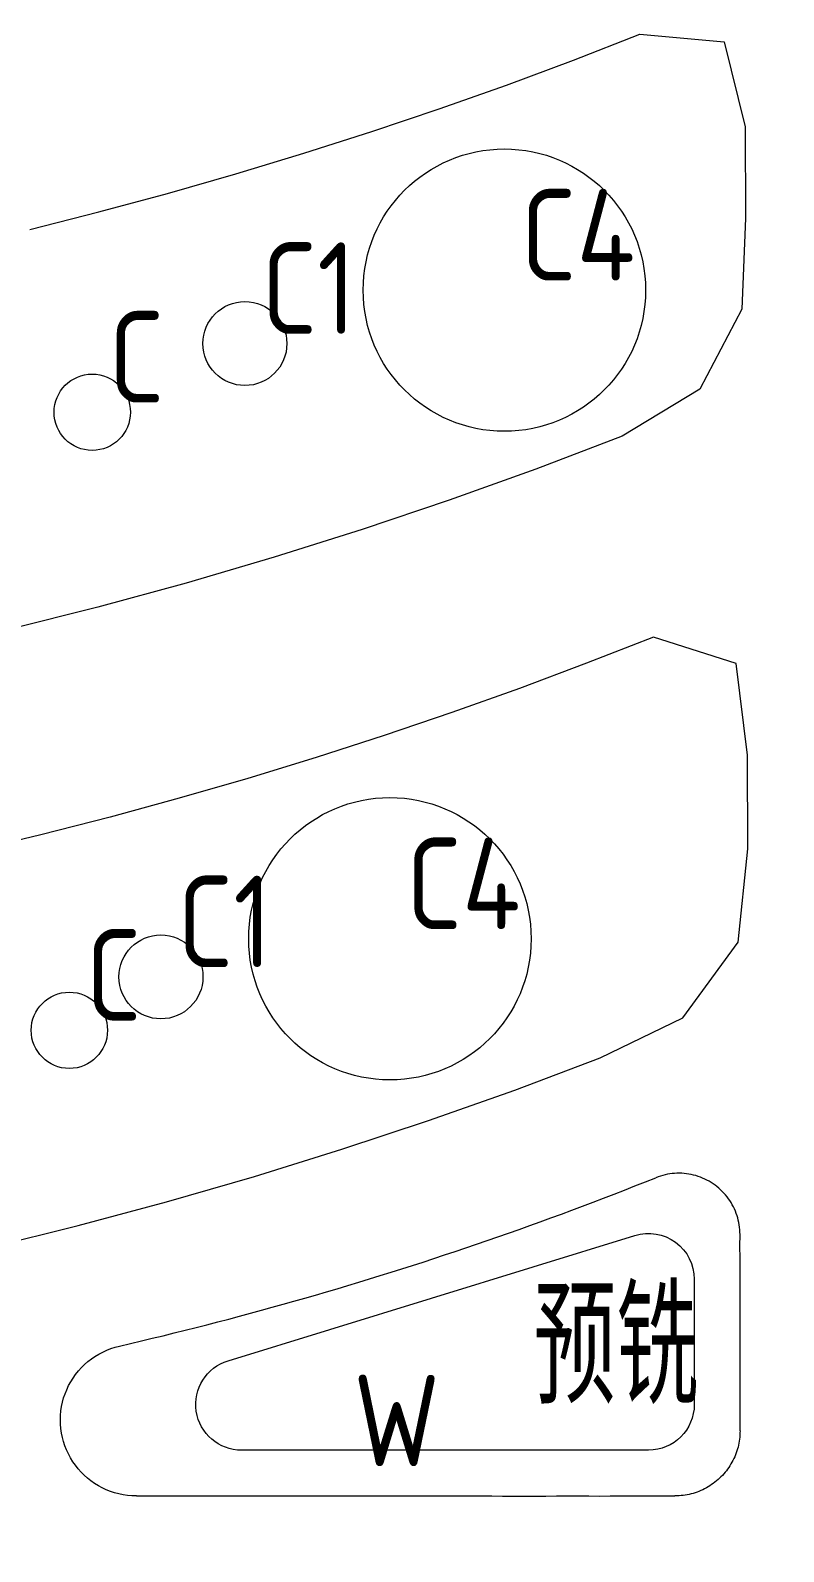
# Model space of a CAD drawing. Header units: millimetres. Extents: x 494 to 18201, y 224 to 11417.
# Drawn here: x 5670.3 to 5769, y 2669.5 to 2868.8 of the extents above; entities that cross this region are included whole.
import ezdxf
from ezdxf.lldxf.tags import DXFTag

# ---------------------------------------------------------------- set-up
doc = ezdxf.new("R2010")
doc.units = ezdxf.units.MM
for name, color, linetype in [('DIM', 7, 'Continuous'), ('PS', 7, 'Continuous'), ('PS_W', 1, 'Continuous')]:
    doc.layers.add(name, color=color, linetype=linetype)
doc.layers.add('dim_temp', color=161, linetype='Continuous', lineweight=9)
doc.styles.add('gbenor', font='gbenor.shx', dxfattribs={"bigfont": 'gbcbig.shx'})
doc.styles.get("Standard").update_dxf_attribs({"font": 'arial.ttf'})
tags = doc.linetypes.add('DASHED', pattern='A,12.86,[0,arial.ttf,S=0,R=0,X=0,Y=0],-12.86', length=25.72).pattern_tags.tags
tags[12:13] = [DXFTag(74, 4), DXFTag(75, 0), DXFTag(340, '0'), DXFTag(46, 0.0), DXFTag(50, 0.0), DXFTag(44, 0.0), DXFTag(45, 0.0)]
doc.dimstyles.new('通用', dxfattribs={"dimtxt": 5, "dimasz": 0.5, "dimexe": 1.5, "dimexo": 0, "dimgap": 1, "dimtad": 1, "dimtxsty": 'Standard', "dimblk": 'OPEN30', "dimcen": 1.5, "dimclrd": 252, "dimclre": 252, "dimclrt": 4, "dimadec": 1, "dimazin": 3, "dimtfac": 1, "dimtmove": 0, "dimatfit": 3, "dimldrblk": 'OPEN30', "dimarcsym": 0})

# ---------------------------------------------------------------- blocks, each defined once
blk = doc.blocks.new('*D34')
at = {"layer": 'Defpoints', "color": 0, "transparency": 16777216}
for p in [(5237.43, 3172.78), (5237.43, 3172.78), (5917.43, 2537.78)]:
    blk.add_point(p, dxfattribs=at)
at = {"layer": 'dim_temp', "color": 252, "lineweight": -2, "transparency": 16777216}
blk.add_line((5237.43, 3172.78), (5237.43, 3158.36), dxfattribs=at)
at = {"layer": 'dim_temp', "color": 4, "lineweight": 18, "transparency": 16777216, "insert": (5233.87, 3165.07), "char_height": 5, "attachment_point": 5, "rotation": 90}
blk.add_mtext('-680', dxfattribs=at)
blk = doc.blocks.new('_Open30')
at = {"color": 0, "linetype": 'ByBlock', "lineweight": -2}
for p, q in [((-1, 0.27), (0, 0)), ((0, 0), (-1, -0.27)), ((0, 0), (-1, 0))]:
    blk.add_line(p, q, dxfattribs=at)
blk = doc.blocks.new('*D35')
at = {"layer": 'Defpoints', "color": 0, "transparency": 16777216}
for p in [(5223.82, 3172.78), (5237.43, 3172.78), (5917.43, 2537.78)]:
    blk.add_point(p, dxfattribs=at)
at = {"layer": 'dim_temp', "color": 252, "lineweight": -2, "transparency": 16777216}
blk.add_line((5237.43, 3172.78), (5211.71, 3172.78), dxfattribs=at)
at = {"layer": 'dim_temp', "color": 4, "lineweight": 18, "transparency": 16777216, "insert": (5217.27, 3176.34), "char_height": 5, "attachment_point": 5}
blk.add_mtext('635', dxfattribs=at)

msp = doc.modelspace()

# ---------------------------------------------------------------- linework, layer by layer
at = {"layer": 'PS', "color": 46, "linetype": 'DASHED', "lineweight": 13, "ltscale": 0.87594}
for points in [[(5750.18828, 2868.31065), (5761.21779, 2867.32717), (5763.9736, 2856.17629), (5764.01067, 2844.22693), (5763.55411, 2832.29614), (5758.01578, 2821.81356), (5747.83881, 2815.63877), (5736.56336, 2811.33682), (5725.20619, 2807.25762), (5713.77137, 2803.40272), (5702.281, 2799.77913), (5690.73852, 2796.38704), (5679.14411, 2793.22568), (5667.49793, 2790.29429)], [(5670.26533, 2842.73425), (5679.29362, 2845.02829), (5688.285, 2847.45895), (5697.23948, 2850.02623), (5706.15705, 2852.73018), (5715.03763, 2855.57105), (5723.88116, 2858.5491), (5732.68754, 2861.66471), (5741.45663, 2864.91837), (5750.18828, 2868.31065)], [(5751.94352, 2789.31228), (5743.18735, 2785.88103), (5734.39037, 2782.58964), (5725.55306, 2779.43644), (5716.67554, 2776.42103), (5707.75787, 2773.54317), (5698.80012, 2770.8027), (5689.8023, 2768.19947), (5680.76443, 2765.73353), (5671.68644, 2763.40502), (5662.5683, 2761.21411)], [(5664.95132, 2709.31511), (5676.58266, 2712.19186), (5688.16173, 2715.29744), (5699.68322, 2718.63094), (5711.12686, 2722.1863), (5722.49086, 2725.96212), (5733.77544, 2729.95782), (5744.98065, 2734.17322), (5755.8214, 2739.39749), (5763.03884, 2749.34673), (5764.32191, 2761.55936), (5764.26932, 2773.8469), (5762.79776, 2785.86814), (5751.94352, 2789.31228)]]:
    msp.add_lwpolyline(points, dxfattribs=at)
at = {"layer": 'PS', "color": 11, "linetype": 'Continuous', "lineweight": 18}
msp.add_lwpolyline([(5751.29757, 2682.75547), (5697.9932, 2682.75547, -0.860746023), (5696.22699, 2694.48963), (5749.53137, 2710.90818, -0.504696252), (5757.29757, 2705.17403), (5757.29757, 2688.75547, -0.414213562)], format="xyb", close=True, dxfattribs=at)
at = {"layer": 'PS', "color": 42, "linetype": 'Continuous', "lineweight": 13}
for centre, radius in [((5732.42542, 2834.78225), 18.5), ((5698.42544, 2827.78225), 5.5), ((5678.42544, 2818.78225), 5), ((5717.42542, 2749.78225), 18.5), ((5687.42544, 2744.78225), 5.5), ((5675.42544, 2737.78225), 5)]:
    msp.add_circle(centre, radius, dxfattribs=at)
at = {"layer": 'PS_W', "color": 1, "linetype": 'Continuous', "lineweight": 18}
for points in [[(5681.993, 2696.4027), (5683.42943, 2696.73863), (5684.86566, 2697.0754), (5686.30006, 2697.41939), (5687.73362, 2697.76677), (5689.16598, 2698.11889), (5690.59721, 2698.47551), (5692.02733, 2698.83652), (5693.45634, 2699.20197), (5694.88432, 2699.5715), (5696.31133, 2699.94489), (5697.73724, 2700.32265), (5699.162, 2700.705), (5700.58557, 2701.09198), (5702.00794, 2701.48318), (5703.42909, 2701.87858), (5704.84897, 2702.27829), (5706.26758, 2702.68238), (5707.68486, 2703.09097), (5709.1008, 2703.50413), (5710.51539, 2703.9219), (5711.92864, 2704.3442), (5713.3406, 2704.77094), (5714.75128, 2705.20201), (5716.16072, 2705.63734), (5717.56894, 2706.07682), (5718.97584, 2706.52046), (5720.38124, 2706.96839), (5721.78507, 2707.42072), (5723.18729, 2707.87756), (5724.58784, 2708.33902), (5725.98671, 2708.8052), (5727.38408, 2709.27557), (5728.78028, 2709.74922), (5730.17492, 2710.22725), (5731.56766, 2710.71055), (5732.95874, 2711.19853), (5734.34826, 2711.69085), (5735.73631, 2712.18727), (5737.12286, 2712.68791), (5738.5079, 2713.19276), (5739.89144, 2713.70181), (5741.2735, 2714.21502), (5742.65407, 2714.73236), (5744.0332, 2715.25373), (5745.41127, 2715.77809), (5746.7879, 2716.30645), (5748.16247, 2716.8406), (5749.53463, 2717.38146), (5750.90608, 2717.92432), (5752.27561, 2718.47256)], [(5763.29228, 2711.0293), (5763.28397, 2711.34423), (5763.26555, 2711.6574), (5763.23561, 2711.96855), (5763.19328, 2712.27754), (5763.13896, 2712.58444), (5763.07279, 2712.88927), (5762.99467, 2713.19201), (5762.90445, 2713.49264), (5762.80191, 2713.79107), (5762.68778, 2714.08471), (5762.56278, 2714.37213), (5762.42711, 2714.65346), (5762.28095, 2714.9288), (5762.1243, 2715.19815), (5761.95711, 2715.46149), (5761.77934, 2715.71879), (5761.5909, 2715.96999), (5761.3917, 2716.21488), (5761.18357, 2716.45111), (5760.96737, 2716.67797), (5760.74318, 2716.89553), (5760.51104, 2717.10387), (5760.27102, 2717.30302), (5760.02307, 2717.49297), (5759.76715, 2717.67367), (5759.50322, 2717.84504), (5759.23188, 2718.00648), (5758.95575, 2718.15641), (5758.67514, 2718.2949), (5758.39007, 2718.42201), (5758.10056, 2718.53778), (5757.80663, 2718.64227), (5757.50826, 2718.73546), (5757.20539, 2718.81713), (5756.89794, 2718.88712), (5756.58793, 2718.94488), (5756.27745, 2718.99019), (5755.96653, 2719.02332), (5755.65516, 2719.04437), (5755.34336, 2719.0536), (5755.03113, 2719.05092), (5754.71846, 2719.03619), (5754.40533, 2719.00903), (5754.09201, 2718.96906), (5753.78132, 2718.9163), (5753.47398, 2718.85094), (5753.16992, 2718.77317), (5752.86904, 2718.68343), (5752.57108, 2718.5827), (5752.27561, 2718.47256)], [(5763.2957, 2685.29176), (5763.29772, 2685.80651), (5763.29634, 2686.32126), (5763.29548, 2686.83601), (5763.29557, 2687.35077), (5763.29596, 2687.86552), (5763.29628, 2688.38027), (5763.29647, 2688.89502), (5763.29691, 2689.40977), (5763.29734, 2689.92452), (5763.29751, 2690.43927), (5763.29757, 2690.95402), (5763.29763, 2691.46877), (5763.29779, 2691.98352), (5763.29797, 2692.49827), (5763.29815, 2693.01302), (5763.29833, 2693.52777), (5763.29849, 2694.04253), (5763.29864, 2694.55728), (5763.29877, 2695.07203), (5763.29888, 2695.58678), (5763.29895, 2696.10153), (5763.29899, 2696.61628), (5763.29899, 2697.13103), (5763.29895, 2697.64578), (5763.29886, 2698.16053), (5763.29875, 2698.67528), (5763.29865, 2699.19003), (5763.29855, 2699.70478), (5763.29847, 2700.21954), (5763.29837, 2700.73429), (5763.29827, 2701.24904), (5763.29816, 2701.76379), (5763.29804, 2702.27854), (5763.29789, 2702.79329), (5763.29771, 2703.30804), (5763.29751, 2703.82279), (5763.29727, 2704.33754), (5763.29698, 2704.85229), (5763.29659, 2705.36704), (5763.29612, 2705.88179), (5763.29559, 2706.39654), (5763.29502, 2706.9113), (5763.29442, 2707.42605), (5763.29379, 2707.9408), (5763.2926, 2708.45555), (5763.29121, 2708.9703), (5763.29037, 2709.48505), (5763.29121, 2709.9998), (5763.29345, 2710.51455), (5763.29224, 2711.0293)], [(5684.21589, 2676.76413), (5683.63321, 2676.78251), (5683.05579, 2676.83128), (5682.48423, 2676.91398), (5681.91842, 2677.02996), (5681.35835, 2677.17915), (5680.80418, 2677.36224), (5680.26243, 2677.57726), (5679.73756, 2677.82197), (5679.22935, 2678.09599), (5678.73771, 2678.39917), (5678.2628, 2678.7318), (5677.80506, 2679.09436), (5677.3703, 2679.48232), (5676.96129, 2679.89255), (5676.57764, 2680.3247), (5676.21922, 2680.77866), (5675.88625, 2681.25461), (5675.57984, 2681.75239), (5675.30456, 2682.26478), (5675.06097, 2682.78966), (5674.84873, 2683.3269), (5674.6678, 2683.87648), (5674.51829, 2684.43845), (5674.40128, 2685.01113), (5674.31843, 2685.58609), (5674.26931, 2686.16234), (5674.25381, 2686.73985), (5674.27219, 2687.31865), (5674.32473, 2687.89875), (5674.41158, 2688.47639), (5674.53143, 2689.04405), (5674.68353, 2689.60172), (5674.86784, 2690.14941), (5675.08449, 2690.68709), (5675.33377, 2691.21465), (5675.61329, 2691.72654), (5675.92013, 2692.21824), (5676.25394, 2692.68999), (5676.61474, 2693.14179), (5677.00281, 2693.57342), (5677.41821, 2693.98437), (5677.85529, 2694.36895), (5678.31153, 2694.72527), (5678.78688, 2695.05345), (5679.28111, 2695.3538), (5679.79458, 2695.6258), (5680.32692, 2695.86816), (5680.87196, 2696.07708), (5681.42799, 2696.25326), (5681.993, 2696.4027)], [(5763.29573, 2685.29176), (5763.28981, 2685.02242), (5763.27764, 2684.75417), (5763.258, 2684.48721), (5763.22985, 2684.22174), (5763.19302, 2683.95778), (5763.14751, 2683.69533), (5763.09334, 2683.43438), (5763.03075, 2683.1749), (5762.95989, 2682.91686), (5762.88091, 2682.66023), (5762.79375, 2682.40503), (5762.69865, 2682.15267), (5762.59602, 2681.90461), (5762.48594, 2681.6608), (5762.36849, 2681.42119), (5762.24379, 2681.18572), (5762.11189, 2680.95436), (5761.97279, 2680.7271), (5761.82649, 2680.50395), (5761.67299, 2680.28491), (5761.51218, 2680.07005), (5761.34391, 2679.85943), (5761.16896, 2679.65418), (5760.98838, 2679.45546), (5760.80226, 2679.26319), (5760.61063, 2679.07731), (5760.41353, 2678.89779), (5760.211, 2678.72457), (5760.00308, 2678.55761), (5759.78975, 2678.39695), (5759.57095, 2678.24262), (5759.34664, 2678.09469), (5759.11681, 2677.95332), (5758.88307, 2677.81952), (5758.64621, 2677.69367), (5758.40626, 2677.57572), (5758.16323, 2677.46565), (5757.91712, 2677.36347), (5757.66793, 2677.26914), (5757.41568, 2677.18266), (5757.16035, 2677.10402), (5756.90196, 2677.03323), (5756.6405, 2676.97027), (5756.37623, 2676.91514), (5756.1108, 2676.86814), (5755.8445, 2676.82966), (5755.57728, 2676.80013), (5755.30911, 2676.77985), (5755.0401, 2676.76777), (5754.7704, 2676.76245)], [(5684.2159, 2676.76477), (5685.62699, 2676.76842), (5687.03808, 2676.76864), (5688.44917, 2676.76353), (5689.86025, 2676.76186), (5691.27134, 2676.76043), (5692.68243, 2676.75928), (5694.09352, 2676.75853), (5695.50461, 2676.75813), (5696.9157, 2676.75784), (5698.32679, 2676.75737), (5699.73788, 2676.75662), (5701.14897, 2676.75591), (5702.56006, 2676.75552), (5703.97115, 2676.75542), (5705.38224, 2676.75551), (5706.79334, 2676.7557), (5708.20443, 2676.75594), (5709.61552, 2676.75612), (5711.02661, 2676.75619), (5712.4377, 2676.75621), (5713.84879, 2676.75628), (5715.25988, 2676.75648), (5716.67097, 2676.75642), (5718.08206, 2676.75609), (5719.49315, 2676.75584), (5720.90424, 2676.75593), (5722.31533, 2676.75618), (5723.72642, 2676.75624), (5725.13751, 2676.75608), (5726.5486, 2676.75601), (5727.95969, 2676.75602), (5729.37078, 2676.75589), (5730.78187, 2676.75536), (5732.19296, 2676.75463), (5733.60405, 2676.75393), (5735.01514, 2676.75349), (5736.42623, 2676.75354), (5737.83732, 2676.7543), (5739.24841, 2676.75556), (5740.6595, 2676.75652), (5742.07059, 2676.75639), (5743.48168, 2676.75557), (5744.89277, 2676.75498), (5746.30386, 2676.75542), (5747.71495, 2676.75663), (5749.12604, 2676.75805), (5750.53713, 2676.7594), (5751.94822, 2676.76055), (5753.35931, 2676.76126), (5754.7704, 2676.76249)]]:
    msp.add_lwpolyline(points, dxfattribs=at)

# ---------------------------------------------------------------- texts
at = {"layer": 'DIM', "color": 4, "lineweight": 18, "style": 'gbenor'}
for s, p in [('C4', (5734.53142, 2836.02772)), ('C1', (5700.56042, 2829.04222)), ('C', (5680.55042, 2820.03722)), ('C4', (5719.53142, 2751.02772)), ('C1', (5689.56042, 2746.04222)), ('C', (5677.55042, 2739.03722)), ('W', (5712.60592, 2680.66522))]:
    msp.add_text(s, height=12, dxfattribs=at).set_placement(p)
at = {"layer": 'PS', "color": 11, "linetype": 'Continuous', "lineweight": 18, "style": 'gbenor'}
msp.add_text('预铣', height=15, dxfattribs=at).set_placement((5736.24691, 2688.83733))

# ---------------------------------------------------------------- dimensions: what is measured, and where the dimension line sits
at = {"layer": 'dim_temp', "color": 4, "lineweight": 18}
dim = msp.add_ordinate_dim(feature_location=(5237.42542, 3172.78225), offset=(-13.60231, 0), dtype=0, origin=(5917.42544, 2537.78225), dimstyle='通用', dxfattribs=at)
dim.commit()
dim.dimension.update_dxf_attribs({"geometry": '*D35', "text_midpoint": (5217.26718, 3176.33682)})
dim = msp.add_ordinate_dim(feature_location=(5237.42542, 3172.78225), offset=(0, 0), dtype=1, origin=(5917.42544, 2537.78225), text='-<>', dimstyle='通用', dxfattribs=at)
dim.commit()
dim.dimension.update_dxf_attribs({"geometry": '*D34', "text_midpoint": (5233.87256, 3165.07011)})

doc.saveas('drawing.dxf')
